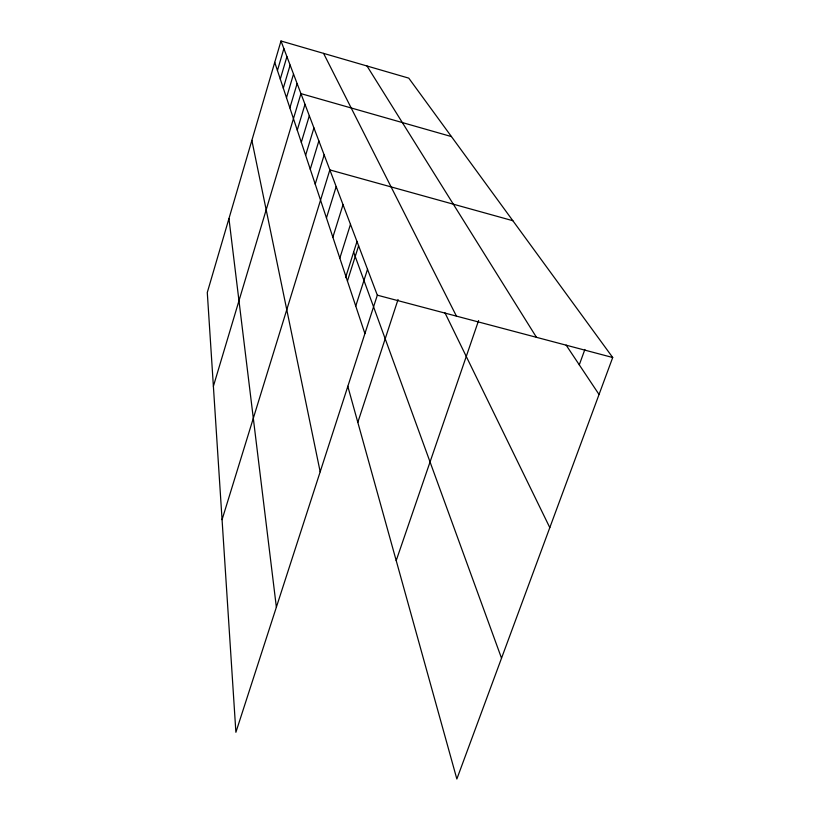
<?xml version="1.0" encoding="UTF-8"?>
<svg xmlns="http://www.w3.org/2000/svg" width="820" height="820" viewBox="0 0 820 820"><rect width="100%" height="100%" fill="white"/><g stroke="black" fill="none" stroke-linecap="round" stroke-linejoin="round"><path stroke-width="1.23" d="M280.993 41L207.286 292.504L235.893 732.28L377.333 295.18L280.993 41L408.77 78.136L612.714 357.51L456.853 779L347.793 386.251M277.437 70.51L283.874 48.605M280.286 79.099L286.918 56.631M283.3 88.16L290.126 65.108M286.487 97.744L293.519 74.067M289.87 107.902L297.117 83.558M213.384 386.292L300.94 93.634L451.43 136.571M297.25 130.113L304.999 104.335M301.309 142.311L309.324 115.743M305.624 155.308L313.937 127.92M310.257 169.217L318.867 140.938M315.208 184.131L324.166 154.908M222.066 519.665L329.855 169.914L512.859 220.713M326.452 217.946L336.179 186.601M332.858 237.236L343.026 204.682M339.829 258.187L350.488 224.342M345.548 277.652L357.028 241.428M347.424 281.045L358.617 245.805M355.747 306.075L367.524 269.308M357.817 422.361L398.059 299.495M396.203 560.583L478.593 320.528M579.289 364.838L584.875 349.484M377.333 295.18L612.714 357.51M566.128 345.097L599.041 394.481M367.011 66L536.454 337.307M323.572 53.372L456.432 316.12M444.963 312.809L549.81 527.619M353.635 252.129L501.522 658.193M274.731 62.361L364.9 333.596M251.863 140.374L320.179 471.807M228.944 218.591L276.371 607.189"/></g></svg>
